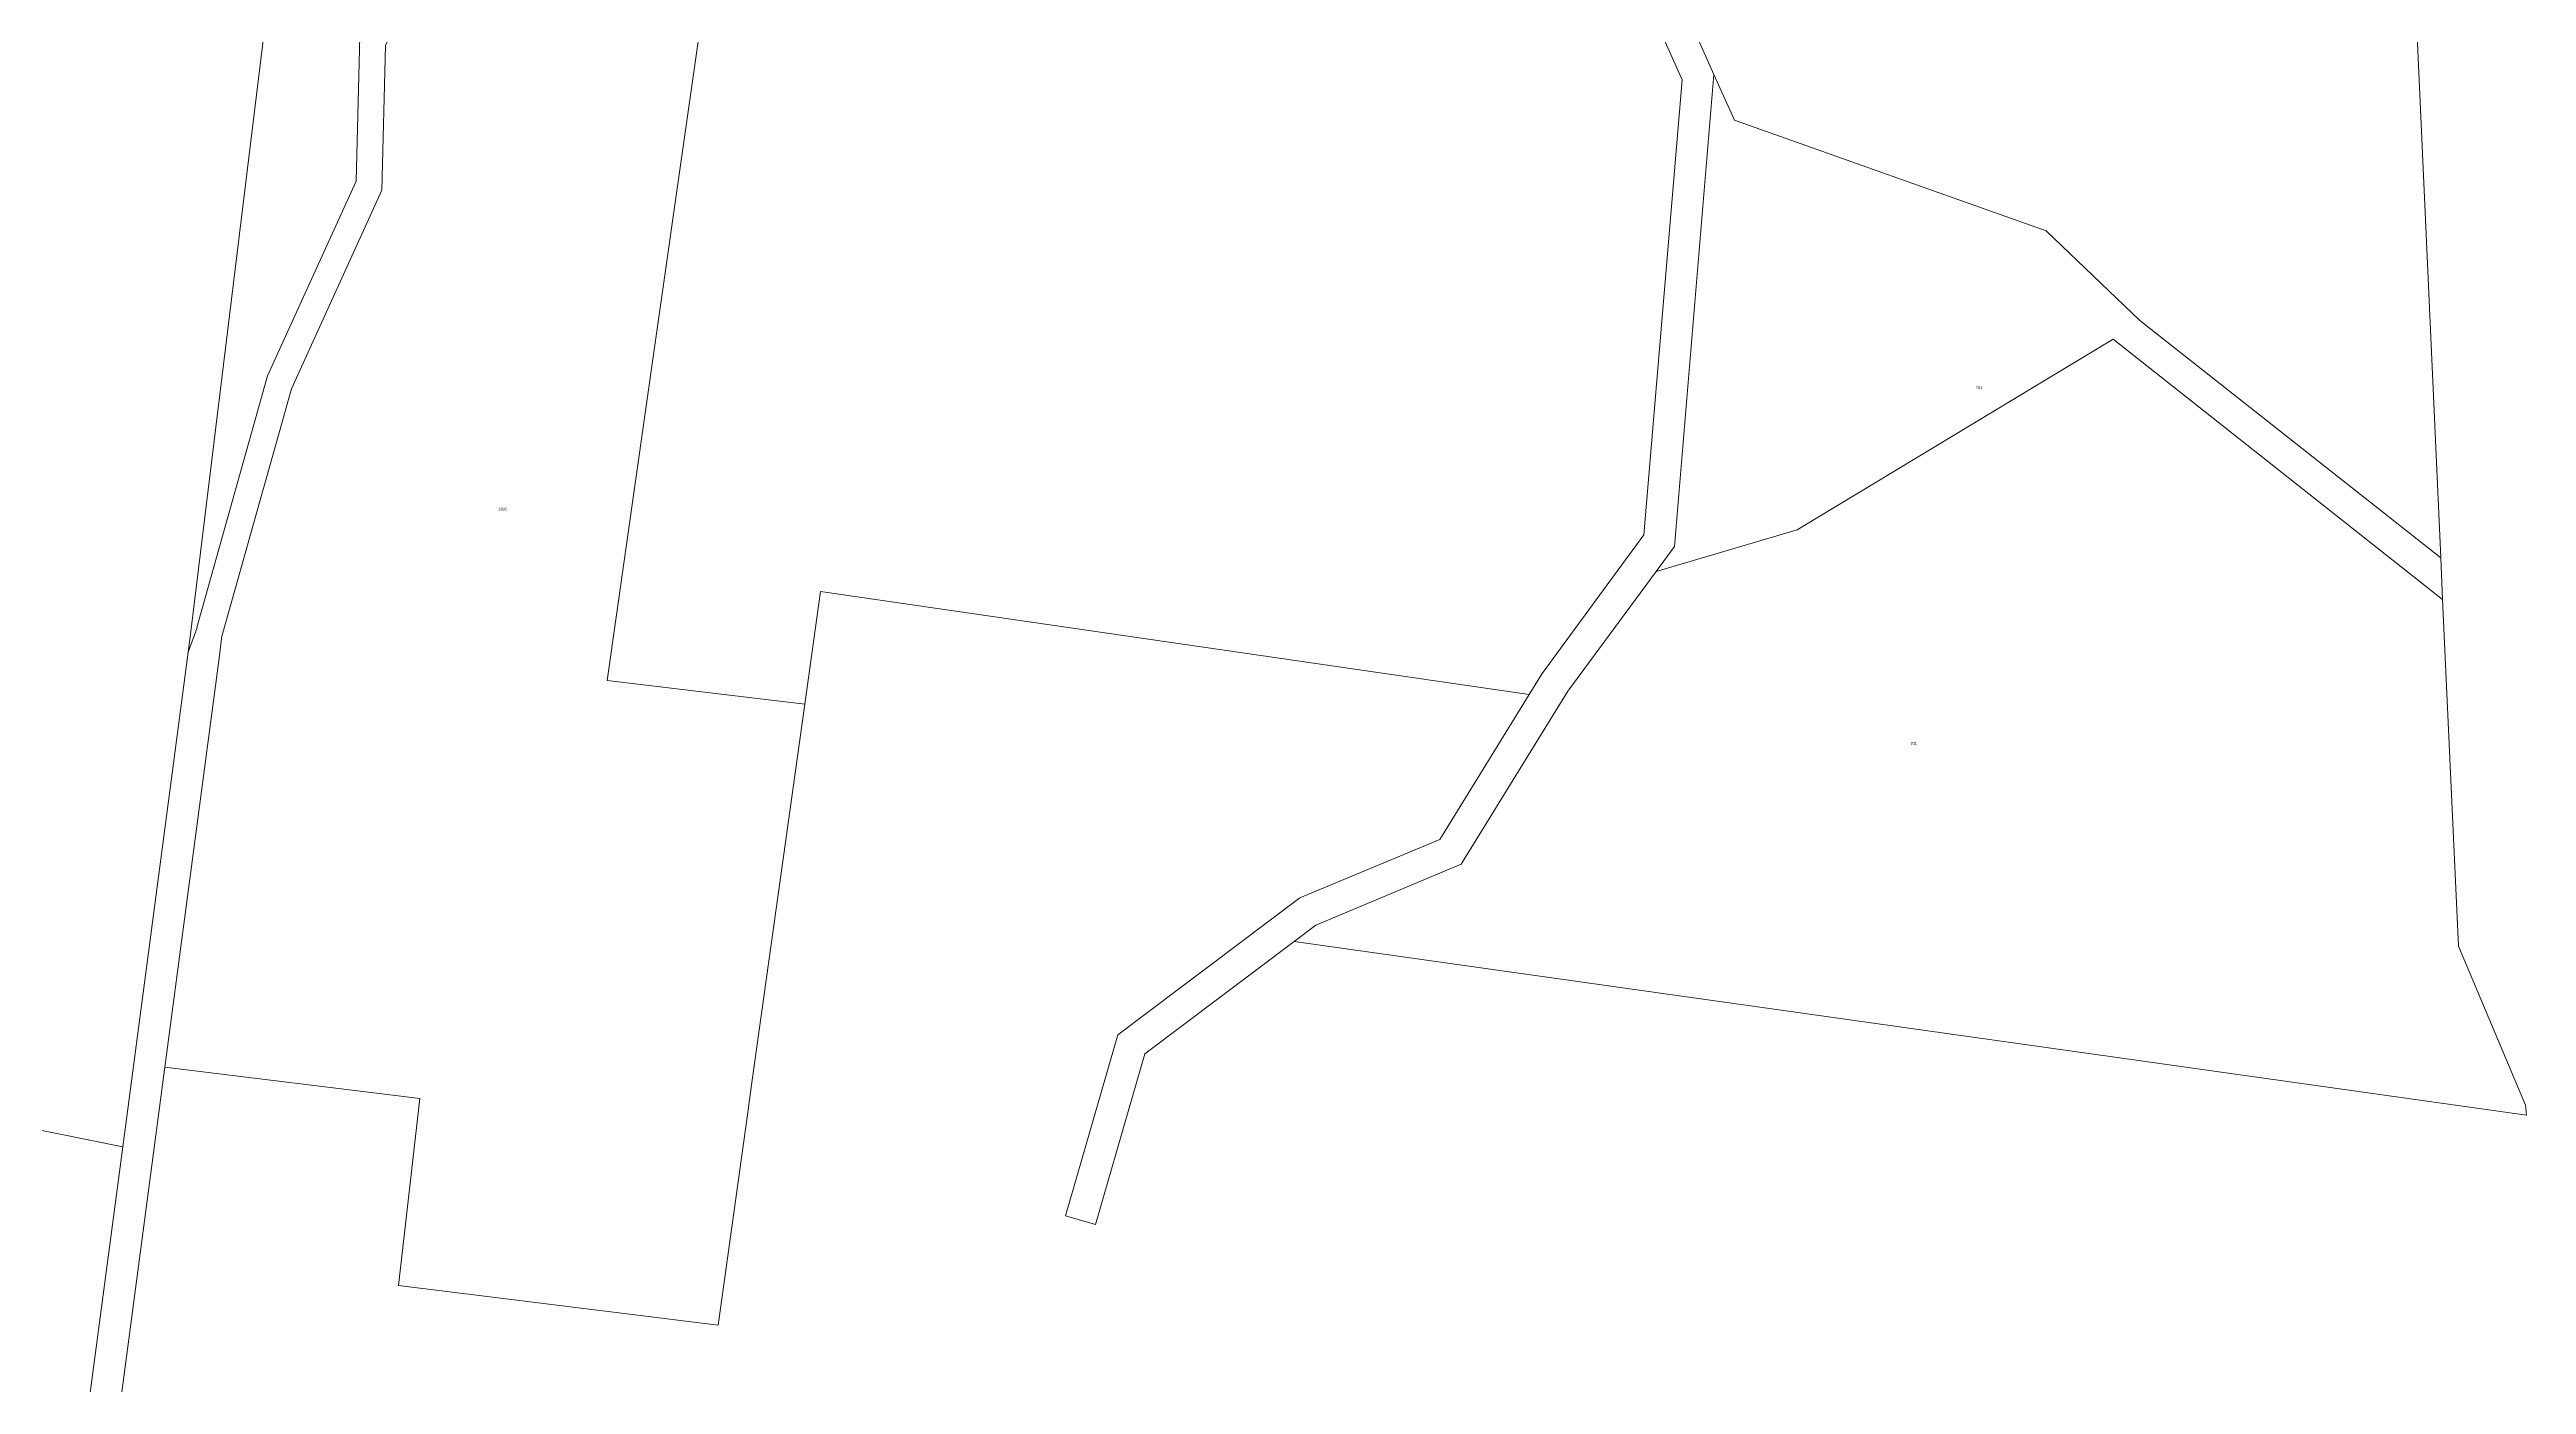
# Model space of a CAD drawing. Header units: metres. Extents: x 236404 to 242483, y 6153774 to 6158537.
# Drawn here: x 238196 to 239785, y 6155121 to 6155977 of the extents above; entities that cross this region are included whole.
import ezdxf

# ---------------------------------------------------------------- set-up
doc = ezdxf.new("R2010")
doc.units = ezdxf.units.M
doc.layers.add('Cadastre Land Parcels_SP_EXT', color=8, linetype='Continuous', lineweight=5)
doc.layers.add('Cadastre Roads_SP_EXT', color=8, linetype='Continuous', lineweight=5)
doc.styles.get("Standard").update_dxf_attribs({"font": 'arial.ttf'})

msp = doc.modelspace()

# ---------------------------------------------------------------- linework, layer by layer
at = {"layer": 'Cadastre Land Parcels_SP_EXT', "linetype": 'Continuous'}
for points in [[(239499.4, 6156197.2), (239487.3, 6156218.3), (239475.2, 6156239.5), (239463.1, 6156260.6), (239451, 6156281.8), (239438.9, 6156303), (239425.6, 6156326.2), (239344, 6156468.9), (239290.8, 6156561.9), (239186.7, 6156750.7), (239193.1, 6156562.1), (239220.2, 6156371.4), (239231.8, 6156219.9), (239210.5, 6156081.1), (239263.9, 6155961.3), (239277, 6155932), (239477, 6155861), (239537.1, 6155803.6), (239730.2, 6155651.3), (239710.8, 6156080.7), (239708.6, 6156087.9), (239598, 6156024.8), (239499.4, 6156197.2)], [(239145.4, 6155563.7), (239153.6, 6155577.1), (239219, 6155666), (239243.5, 6155957.9), (239189.7, 6156078.4), (239211.6, 6156220.7), (239200.3, 6156369.1), (239173.1, 6156560.3), (239168, 6156709.4), (239125.6, 6156624.5), (239031.8, 6156507.5), (238966.6, 6156451.2), (238914.7, 6156406.3), (238881.8, 6156391.6), (238646.4, 6156222.7), (238584.2, 6155786.3), (238553.8, 6155572.6), (238680.6, 6155557.6), (238690.6, 6155629.7), (239145.4, 6155563.7)], [(238285, 6155590.8), (238286.8, 6155604.1), (238342.5, 6156060.4), (238282.9, 6156038.2), (238219.2, 6155996.9), (238142.5, 6155993.4), (238032.8, 6156004.8), (237964.8, 6156025.7), (237889, 6156052.1), (237842.4, 6156083.2), (237575.7, 6156210.5), (237460.6, 6155667), (237962.1, 6155599.7), (237927.5, 6155337.4), (238243, 6155273.5), (238285, 6155590.8)], [(238680.6, 6155557.6), (238553.8, 6155572.6), (238584.2, 6155786.3), (238646.4, 6156222.7), (238629.3, 6156210.6), (238506.7, 6156120.7), (238499.7, 6156115.5), (238445.1, 6156050.4), (238411.6, 6155980), (238409.2, 6155887.2), (238351.3, 6155759.7), (238306.8, 6155601.8), (238306.7, 6155601.4), (238304.8, 6155587), (238270, 6155324.7), (238433.6, 6155304.5), (238419.9, 6155184.6), (238625.1, 6155159.2), (238643.9, 6155294.1), (238646.7, 6155314.9), (238680.6, 6155557.6)], [(238493.2, 6156136.5), (238371.5, 6156071.3), (238342.5, 6156060.4), (238286.8, 6155604.1), (238285, 6155590.8), (238290.5, 6155606.1), (238291, 6155608.1), (238336, 6155768), (238392.7, 6155892.9), (238395.1, 6155985.9), (238431.8, 6156062.9), (238489.3, 6156131.6), (238490.6, 6156132.5), (238493.2, 6156136.5)], [(239730.2, 6155651.3), (239537.1, 6155803.6), (239477, 6155861), (239277, 6155932), (239263.9, 6155961.3), (239238.6, 6155658.6), (239226.8, 6155642.6), (239317.2, 6155669.3), (239520.1, 6155791.5), (239731.4, 6155624.7), (239730.2, 6155651.3)], [(239784.5, 6155300.4), (239741.5, 6155402.2), (239731.4, 6155624.7), (239520.1, 6155791.5), (239317.2, 6155669.3), (239226.8, 6155642.6), (239170.2, 6155565.8), (239101.8, 6155454.8), (239008.4, 6155415.7), (238994.6, 6155405.3), (239228.2, 6155372.4), (239785.2, 6155293.8), (239784.5, 6155300.4)]]:
    msp.add_lwpolyline(points, close=True, dxfattribs=at)
at = {"layer": 'Cadastre Roads_SP_EXT', "linetype": 'Continuous'}
for points in [[(239189.7, 6156078.4), (239243.5, 6155957.9), (239219, 6155666), (239153.6, 6155577.1), (239145.4, 6155563.7), (239088, 6155470.8), (238998.3, 6155433.3), (238881.4, 6155345.4), (238847.9, 6155229.4), (238855.9, 6155227), (238867.2, 6155223.7), (238898.8, 6155333.3), (238994.6, 6155405.3), (239008.4, 6155415.7), (239101.8, 6155454.8), (239170.2, 6155565.8), (239226.8, 6155642.6), (239238.6, 6155658.6), (239263.9, 6155961.3), (239263.9, 6155961.3), (239210.5, 6156081.1)], [(238395.1, 6155985.9), (238392.7, 6155892.9), (238336, 6155768), (238291, 6155608.1), (238290.5, 6155606.1), (238285, 6155590.8), (238243, 6155273.5), (238201.9, 6154963.1)], [(238201.2, 6154804.5), (238254.2, 6155205.1), (238270, 6155324.7), (238304.8, 6155587), (238306.7, 6155601.4), (238306.8, 6155601.8), (238351.3, 6155759.7), (238409.2, 6155887.2), (238411.6, 6155980)]]:
    msp.add_lwpolyline(points, dxfattribs=at)

# ---------------------------------------------------------------- texts
at = {"layer": 'Cadastre Land Parcels_SP_EXT'}
for s, p in [('701', (239431.9, 6155759.6)), ('1392', (238483.8, 6155681.8)), ('701', (239389.9, 6155531.4))]:
    msp.add_text(s, height=1.8, dxfattribs=at).set_placement(p)

doc.saveas('drawing.dxf')
